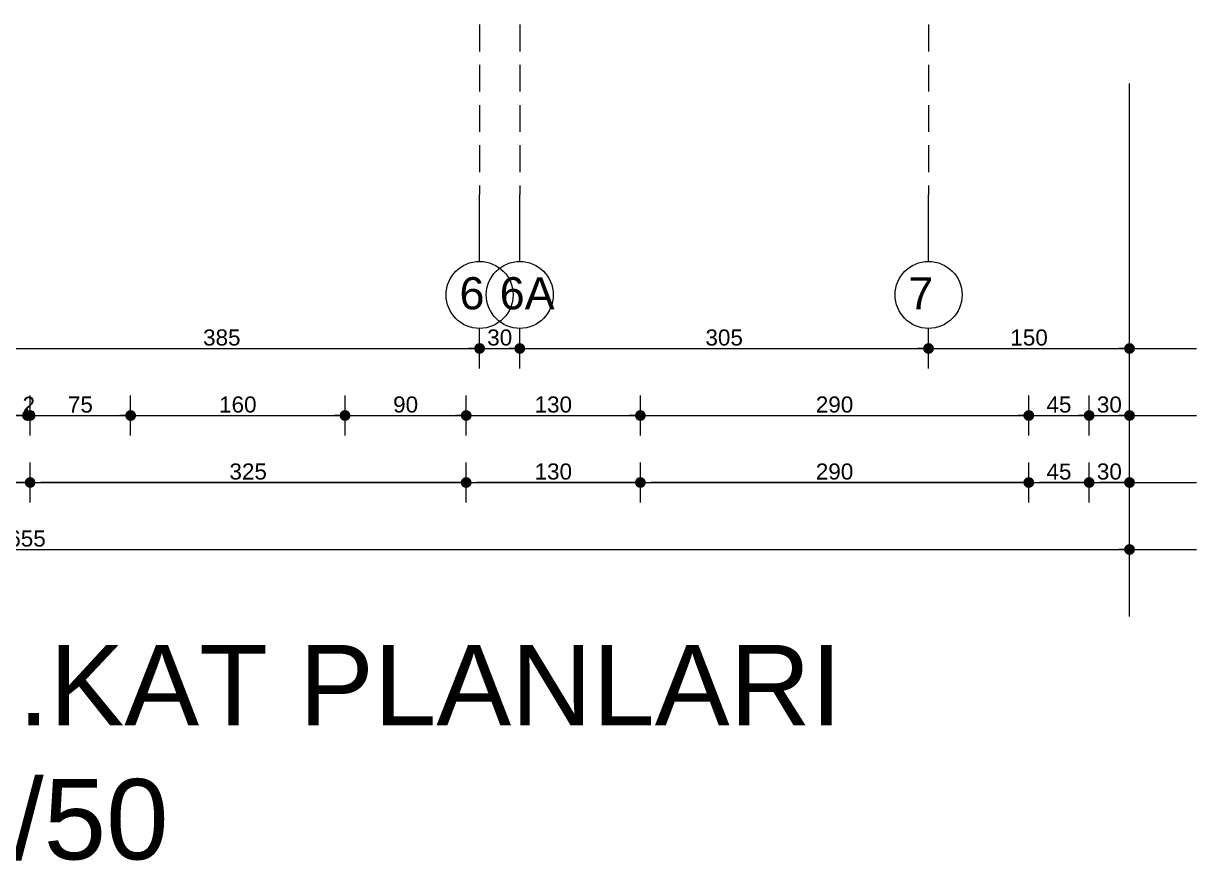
# Model space of a CAD drawing. Header units: millimetres. Extents: x 38129 to 72024, y -56282 to 16512.
# Drawn here: x 49119 to 49994, y -45777 to -45153 of the extents above; entities that cross this region are included whole.
import ezdxf

# ---------------------------------------------------------------- set-up
doc = ezdxf.new("R2010")
doc.units = ezdxf.units.MM
doc.linetypes.add('HIDDEN', pattern=[0.375, 0.25, -0.125])
for name, color, linetype, lineweight in [('AKS', 55, 'HIDDEN', 0), ('DIŞÖLÇÜ', 37, 'Continuous', 0), ('mahal', 7, 'Continuous', 5)]:
    doc.layers.add(name, color=color, linetype=linetype, lineweight=lineweight)
doc.styles.add('icdisolcu_yazi', font='arial.ttf')
doc.styles.get("Standard").update_dxf_attribs({"font": 'arial.ttf'})
doc.dimstyles.new('İç Ölçü', dxfattribs={"dimtxt": 12, "dimasz": 8, "dimexe": 5, "dimexo": 0, "dimgap": 2, "dimtad": 1, "dimdec": 0, "dimzin": 12, "dimdsep": 46, "dimtxsty": 'icdisolcu_yazi', "dimblk": 'DOT', "dimcen": 8, "dimdle": 5, "dimclrd": 256, "dimclre": 256, "dimclrt": 7, "dimadec": 0, "dimazin": 3, "dimtfac": 1, "dimtdec": 0, "dimtix": 1, "dimtmove": 2, "dimatfit": 3, "dimldrblk": 'DOT', "dimfxl": 0, "dimtolj": 1, "dimtzin": 0, "dimlwd": -1, "dimlwe": -1, "dimarcsym": 0})

# ---------------------------------------------------------------- blocks, each defined once
blk = doc.blocks.new('_Dot')
at = {"color": 0, "lineweight": -2}
blk.add_line((-0.5, 0), (-1, 0), dxfattribs=at)
at = {"color": 0, "lineweight": 30, "const_width": 0.5}
blk.add_lwpolyline([(-0.25, 0, 1), (0.25, 0, 1)], format="xyb", close=True, dxfattribs=at)
blk = doc.blocks.new('*D1228')
at = {"layer": 'Defpoints', "color": 0, "lineweight": 120, "transparency": 16777216}
for p in [(49074.2, -45395.38), (49459, -45395.38), (49459, -45395.38)]:
    blk.add_point(p, dxfattribs=at)
at = {"layer": 'DIŞÖLÇÜ', "transparency": 16777216}
for p, q in [((49074.2, -45395.38), (49074.2, -45390.38)), ((49459, -45395.38), (49459, -45390.38))]:
    blk.add_line(p, q, dxfattribs=at)
at = {"layer": 'DIŞÖLÇÜ', "linetype": 'Continuous', "transparency": 16777216}
blk.add_line((49082.2, -45395.38), (49451, -45395.38), dxfattribs=at)
at = {"layer": 'DIŞÖLÇÜ', "transparency": 16777216, "xscale": 8, "yscale": 8, "zscale": 8, "rotation": 180}
blk.add_blockref('_Dot', (49074.2, -45395.38), dxfattribs=at)
at = {"layer": 'DIŞÖLÇÜ', "transparency": 16777216, "xscale": 8, "yscale": 8, "zscale": 8}
blk.add_blockref('_Dot', (49459, -45395.38), dxfattribs=at)
at = {"layer": 'DIŞÖLÇÜ', "color": 7, "transparency": 16777216, "insert": (49266.6, -45387.25), "char_height": 12, "attachment_point": 5, "style": 'icdisolcu_yazi'}
blk.add_mtext('\\A1;385', dxfattribs=at)
blk = doc.blocks.new('*D1229')
at = {"layer": 'Defpoints', "color": 0, "lineweight": 120, "transparency": 16777216}
for p in [(49489, -45395.38), (49794.09, -45395.38), (49794.09, -45395.38)]:
    blk.add_point(p, dxfattribs=at)
at = {"layer": 'DIŞÖLÇÜ', "transparency": 16777216}
for p, q in [((49489, -45395.38), (49489, -45390.38)), ((49794.09, -45395.38), (49794.09, -45390.38))]:
    blk.add_line(p, q, dxfattribs=at)
at = {"layer": 'DIŞÖLÇÜ', "linetype": 'Continuous', "transparency": 16777216}
blk.add_line((49497, -45395.38), (49786.09, -45395.38), dxfattribs=at)
at = {"layer": 'DIŞÖLÇÜ', "transparency": 16777216, "xscale": 8, "yscale": 8, "zscale": 8, "rotation": 180}
blk.add_blockref('_Dot', (49489, -45395.38), dxfattribs=at)
at = {"layer": 'DIŞÖLÇÜ', "transparency": 16777216, "xscale": 8, "yscale": 8, "zscale": 8}
blk.add_blockref('_Dot', (49794.09, -45395.38), dxfattribs=at)
at = {"layer": 'DIŞÖLÇÜ', "color": 7, "transparency": 16777216, "insert": (49641.54, -45387.25), "char_height": 12, "attachment_point": 5, "style": 'icdisolcu_yazi'}
blk.add_mtext('\\A1;305', dxfattribs=at)
blk = doc.blocks.new('*D1230')
at = {"layer": 'Defpoints', "color": 0, "lineweight": 120, "transparency": 16777216}
for p in [(49794.09, -45395.38), (49944.1, -45395.38), (49944.1, -45395.38)]:
    blk.add_point(p, dxfattribs=at)
at = {"layer": 'DIŞÖLÇÜ', "transparency": 16777216}
for p, q in [((49794.09, -45395.38), (49794.09, -45390.38)), ((49944.1, -45395.38), (49944.1, -45390.38))]:
    blk.add_line(p, q, dxfattribs=at)
at = {"layer": 'DIŞÖLÇÜ', "linetype": 'Continuous', "transparency": 16777216}
blk.add_line((49802.09, -45395.38), (49936.1, -45395.38), dxfattribs=at)
at = {"layer": 'DIŞÖLÇÜ', "transparency": 16777216, "xscale": 8, "yscale": 8, "zscale": 8, "rotation": 180}
blk.add_blockref('_Dot', (49794.09, -45395.38), dxfattribs=at)
at = {"layer": 'DIŞÖLÇÜ', "transparency": 16777216, "xscale": 8, "yscale": 8, "zscale": 8}
blk.add_blockref('_Dot', (49944.1, -45395.38), dxfattribs=at)
at = {"layer": 'DIŞÖLÇÜ', "color": 7, "transparency": 16777216, "insert": (49869.09, -45387.25), "char_height": 12, "attachment_point": 5, "style": 'icdisolcu_yazi'}
blk.add_mtext('\\A1;150', dxfattribs=at)
blk = doc.blocks.new('*D1240')
at = {"layer": 'Defpoints', "color": 0, "lineweight": 120, "transparency": 16777216}
for p in [(49121.54, -45445.38), (49123.56, -45445.38), (49123.56, -45445.38)]:
    blk.add_point(p, dxfattribs=at)
at = {"layer": 'DIŞÖLÇÜ', "transparency": 16777216}
for p, q in [((49121.54, -45445.38), (49121.54, -45440.38)), ((49123.56, -45445.38), (49123.56, -45440.38))]:
    blk.add_line(p, q, dxfattribs=at)
at = {"layer": 'DIŞÖLÇÜ', "linetype": 'Continuous', "transparency": 16777216}
for p, q in [((49113.54, -45445.38), (49105.54, -45445.38)), ((49121.54, -45445.38), (49123.56, -45445.38)), ((49131.56, -45445.38), (49139.56, -45445.38))]:
    blk.add_line(p, q, dxfattribs=at)
at = {"layer": 'DIŞÖLÇÜ', "transparency": 16777216, "xscale": 8, "yscale": 8, "zscale": 8}
blk.add_blockref('_Dot', (49121.54, -45445.38), dxfattribs=at)
at = {"layer": 'DIŞÖLÇÜ', "transparency": 16777216, "xscale": 8, "yscale": 8, "zscale": 8, "rotation": 180}
blk.add_blockref('_Dot', (49123.56, -45445.38), dxfattribs=at)
at = {"layer": 'DIŞÖLÇÜ', "color": 7, "transparency": 16777216, "insert": (49122.55, -45437.36), "char_height": 12, "attachment_point": 5, "style": 'icdisolcu_yazi'}
blk.add_mtext('\\A1;2', dxfattribs=at)
blk = doc.blocks.new('*D1241')
at = {"layer": 'Defpoints', "color": 0, "lineweight": 120, "transparency": 16777216}
for p in [(49123.56, -45445.38), (49198.56, -45445.38), (49198.56, -45445.38)]:
    blk.add_point(p, dxfattribs=at)
at = {"layer": 'DIŞÖLÇÜ', "transparency": 16777216}
for p, q in [((49123.56, -45445.38), (49123.56, -45440.38)), ((49198.56, -45445.38), (49198.56, -45440.38))]:
    blk.add_line(p, q, dxfattribs=at)
at = {"layer": 'DIŞÖLÇÜ', "linetype": 'Continuous', "transparency": 16777216}
blk.add_line((49131.56, -45445.38), (49190.56, -45445.38), dxfattribs=at)
at = {"layer": 'DIŞÖLÇÜ', "transparency": 16777216, "xscale": 8, "yscale": 8, "zscale": 8, "rotation": 180}
blk.add_blockref('_Dot', (49123.56, -45445.38), dxfattribs=at)
at = {"layer": 'DIŞÖLÇÜ', "transparency": 16777216, "xscale": 8, "yscale": 8, "zscale": 8}
blk.add_blockref('_Dot', (49198.56, -45445.38), dxfattribs=at)
at = {"layer": 'DIŞÖLÇÜ', "color": 7, "transparency": 16777216, "insert": (49161.06, -45437.28), "char_height": 12, "attachment_point": 5, "style": 'icdisolcu_yazi'}
blk.add_mtext('\\A1;75', dxfattribs=at)
blk = doc.blocks.new('*D1242')
at = {"layer": 'Defpoints', "color": 0, "lineweight": 120, "transparency": 16777216}
for p in [(49198.56, -45445.38), (49358.56, -45445.38), (49358.56, -45445.38)]:
    blk.add_point(p, dxfattribs=at)
at = {"layer": 'DIŞÖLÇÜ', "transparency": 16777216}
for p, q in [((49198.56, -45445.38), (49198.56, -45440.38)), ((49358.56, -45445.38), (49358.56, -45440.38))]:
    blk.add_line(p, q, dxfattribs=at)
at = {"layer": 'DIŞÖLÇÜ', "linetype": 'Continuous', "transparency": 16777216}
blk.add_line((49206.56, -45445.38), (49350.56, -45445.38), dxfattribs=at)
at = {"layer": 'DIŞÖLÇÜ', "transparency": 16777216, "xscale": 8, "yscale": 8, "zscale": 8, "rotation": 180}
blk.add_blockref('_Dot', (49198.56, -45445.38), dxfattribs=at)
at = {"layer": 'DIŞÖLÇÜ', "transparency": 16777216, "xscale": 8, "yscale": 8, "zscale": 8}
blk.add_blockref('_Dot', (49358.56, -45445.38), dxfattribs=at)
at = {"layer": 'DIŞÖLÇÜ', "color": 7, "transparency": 16777216, "insert": (49278.56, -45437.25), "char_height": 12, "attachment_point": 5, "style": 'icdisolcu_yazi'}
blk.add_mtext('\\A1;160', dxfattribs=at)
blk = doc.blocks.new('*D1243')
at = {"layer": 'Defpoints', "color": 0, "lineweight": 120, "transparency": 16777216}
for p in [(49358.56, -45445.38), (49449, -45445.38), (49449, -45445.38)]:
    blk.add_point(p, dxfattribs=at)
at = {"layer": 'DIŞÖLÇÜ', "transparency": 16777216}
for p, q in [((49358.56, -45445.38), (49358.56, -45440.38)), ((49449, -45445.38), (49449, -45440.38))]:
    blk.add_line(p, q, dxfattribs=at)
at = {"layer": 'DIŞÖLÇÜ', "linetype": 'Continuous', "transparency": 16777216}
blk.add_line((49366.56, -45445.38), (49441, -45445.38), dxfattribs=at)
at = {"layer": 'DIŞÖLÇÜ', "transparency": 16777216, "xscale": 8, "yscale": 8, "zscale": 8, "rotation": 180}
blk.add_blockref('_Dot', (49358.56, -45445.38), dxfattribs=at)
at = {"layer": 'DIŞÖLÇÜ', "transparency": 16777216, "xscale": 8, "yscale": 8, "zscale": 8}
blk.add_blockref('_Dot', (49449, -45445.38), dxfattribs=at)
at = {"layer": 'DIŞÖLÇÜ', "color": 7, "transparency": 16777216, "insert": (49403.78, -45437.25), "char_height": 12, "attachment_point": 5, "style": 'icdisolcu_yazi'}
blk.add_mtext('\\A1;90', dxfattribs=at)
blk = doc.blocks.new('*D1244')
at = {"layer": 'Defpoints', "color": 0, "lineweight": 120, "transparency": 16777216}
for p in [(49449, -45445.38), (49578.99, -45445.38), (49578.99, -45445.38)]:
    blk.add_point(p, dxfattribs=at)
at = {"layer": 'DIŞÖLÇÜ', "transparency": 16777216}
for p, q in [((49449, -45445.38), (49449, -45440.38)), ((49578.99, -45445.38), (49578.99, -45440.38))]:
    blk.add_line(p, q, dxfattribs=at)
at = {"layer": 'DIŞÖLÇÜ', "linetype": 'Continuous', "transparency": 16777216}
blk.add_line((49457, -45445.38), (49570.99, -45445.38), dxfattribs=at)
at = {"layer": 'DIŞÖLÇÜ', "transparency": 16777216, "xscale": 8, "yscale": 8, "zscale": 8, "rotation": 180}
blk.add_blockref('_Dot', (49449, -45445.38), dxfattribs=at)
at = {"layer": 'DIŞÖLÇÜ', "transparency": 16777216, "xscale": 8, "yscale": 8, "zscale": 8}
blk.add_blockref('_Dot', (49578.99, -45445.38), dxfattribs=at)
at = {"layer": 'DIŞÖLÇÜ', "color": 7, "transparency": 16777216, "insert": (49514, -45437.25), "char_height": 12, "attachment_point": 5, "style": 'icdisolcu_yazi'}
blk.add_mtext('\\A1;130', dxfattribs=at)
blk = doc.blocks.new('*D1245')
at = {"layer": 'Defpoints', "color": 0, "lineweight": 120, "transparency": 16777216}
for p in [(49578.99, -45445.38), (49868.87, -45445.38), (49868.87, -45445.38)]:
    blk.add_point(p, dxfattribs=at)
at = {"layer": 'DIŞÖLÇÜ', "transparency": 16777216}
for p, q in [((49578.99, -45445.38), (49578.99, -45440.38)), ((49868.87, -45445.38), (49868.87, -45440.38))]:
    blk.add_line(p, q, dxfattribs=at)
at = {"layer": 'DIŞÖLÇÜ', "linetype": 'Continuous', "transparency": 16777216}
blk.add_line((49586.99, -45445.38), (49860.87, -45445.38), dxfattribs=at)
at = {"layer": 'DIŞÖLÇÜ', "transparency": 16777216, "xscale": 8, "yscale": 8, "zscale": 8, "rotation": 180}
blk.add_blockref('_Dot', (49578.99, -45445.38), dxfattribs=at)
at = {"layer": 'DIŞÖLÇÜ', "transparency": 16777216, "xscale": 8, "yscale": 8, "zscale": 8}
blk.add_blockref('_Dot', (49868.87, -45445.38), dxfattribs=at)
at = {"layer": 'DIŞÖLÇÜ', "color": 7, "transparency": 16777216, "insert": (49723.93, -45437.25), "char_height": 12, "attachment_point": 5, "style": 'icdisolcu_yazi'}
blk.add_mtext('\\A1;290', dxfattribs=at)
blk = doc.blocks.new('*D1246')
at = {"layer": 'Defpoints', "color": 0, "lineweight": 120, "transparency": 16777216}
for p in [(49868.87, -45445.38), (49913.97, -45445.38), (49913.97, -45445.38)]:
    blk.add_point(p, dxfattribs=at)
at = {"layer": 'DIŞÖLÇÜ', "transparency": 16777216}
for p, q in [((49868.87, -45445.38), (49868.87, -45440.38)), ((49913.97, -45445.38), (49913.97, -45440.38))]:
    blk.add_line(p, q, dxfattribs=at)
at = {"layer": 'DIŞÖLÇÜ', "linetype": 'Continuous', "transparency": 16777216}
blk.add_line((49876.87, -45445.38), (49905.97, -45445.38), dxfattribs=at)
at = {"layer": 'DIŞÖLÇÜ', "transparency": 16777216, "xscale": 8, "yscale": 8, "zscale": 8, "rotation": 180}
blk.add_blockref('_Dot', (49868.87, -45445.38), dxfattribs=at)
at = {"layer": 'DIŞÖLÇÜ', "transparency": 16777216, "xscale": 8, "yscale": 8, "zscale": 8}
blk.add_blockref('_Dot', (49913.97, -45445.38), dxfattribs=at)
at = {"layer": 'DIŞÖLÇÜ', "color": 7, "transparency": 16777216, "insert": (49891.42, -45437.28), "char_height": 12, "attachment_point": 5, "style": 'icdisolcu_yazi'}
blk.add_mtext('\\A1;45', dxfattribs=at)
blk = doc.blocks.new('*D1247')
at = {"layer": 'Defpoints', "color": 0, "lineweight": 120, "transparency": 16777216}
for p in [(49913.97, -45445.38), (49944.1, -45445.38), (49944.1, -45445.38)]:
    blk.add_point(p, dxfattribs=at)
at = {"layer": 'DIŞÖLÇÜ', "transparency": 16777216}
for p, q in [((49913.97, -45445.38), (49913.97, -45440.38)), ((49944.1, -45445.38), (49944.1, -45440.38))]:
    blk.add_line(p, q, dxfattribs=at)
at = {"layer": 'DIŞÖLÇÜ', "linetype": 'Continuous', "transparency": 16777216}
blk.add_line((49921.97, -45445.38), (49936.1, -45445.38), dxfattribs=at)
at = {"layer": 'DIŞÖLÇÜ', "transparency": 16777216, "xscale": 8, "yscale": 8, "zscale": 8, "rotation": 180}
blk.add_blockref('_Dot', (49913.97, -45445.38), dxfattribs=at)
at = {"layer": 'DIŞÖLÇÜ', "transparency": 16777216, "xscale": 8, "yscale": 8, "zscale": 8}
blk.add_blockref('_Dot', (49944.1, -45445.38), dxfattribs=at)
at = {"layer": 'DIŞÖLÇÜ', "color": 7, "transparency": 16777216, "insert": (49929.03, -45437.25), "char_height": 12, "attachment_point": 5, "style": 'icdisolcu_yazi'}
blk.add_mtext('\\A1;30', dxfattribs=at)
blk = doc.blocks.new('*D1248')
at = {"layer": 'Defpoints', "color": 0, "lineweight": 120, "transparency": 16777216}
for p in [(49913.97, -45495.38), (49913.97, -45495.38), (49944.1, -45495.38)]:
    blk.add_point(p, dxfattribs=at)
at = {"layer": 'DIŞÖLÇÜ', "transparency": 16777216}
for p, q in [((49913.97, -45495.38), (49913.97, -45490.38)), ((49944.1, -45495.38), (49944.1, -45490.38))]:
    blk.add_line(p, q, dxfattribs=at)
at = {"layer": 'DIŞÖLÇÜ', "linetype": 'Continuous', "transparency": 16777216}
blk.add_line((49936.1, -45495.38), (49921.97, -45495.38), dxfattribs=at)
at = {"layer": 'DIŞÖLÇÜ', "transparency": 16777216, "xscale": 8, "yscale": 8, "zscale": 8, "rotation": 180}
blk.add_blockref('_Dot', (49913.97, -45495.38), dxfattribs=at)
at = {"layer": 'DIŞÖLÇÜ', "transparency": 16777216, "xscale": 8, "yscale": 8, "zscale": 8}
blk.add_blockref('_Dot', (49944.1, -45495.38), dxfattribs=at)
at = {"layer": 'DIŞÖLÇÜ', "color": 7, "transparency": 16777216, "insert": (49929.03, -45487.25), "char_height": 12, "attachment_point": 5, "style": 'icdisolcu_yazi'}
blk.add_mtext('\\A1;30', dxfattribs=at)
blk = doc.blocks.new('*D1249')
at = {"layer": 'Defpoints', "color": 0, "lineweight": 120, "transparency": 16777216}
for p in [(49868.87, -45495.38), (49868.87, -45495.38), (49913.97, -45495.38)]:
    blk.add_point(p, dxfattribs=at)
at = {"layer": 'DIŞÖLÇÜ', "transparency": 16777216}
for p, q in [((49868.87, -45495.38), (49868.87, -45490.38)), ((49913.97, -45495.38), (49913.97, -45490.38))]:
    blk.add_line(p, q, dxfattribs=at)
at = {"layer": 'DIŞÖLÇÜ', "linetype": 'Continuous', "transparency": 16777216}
blk.add_line((49905.97, -45495.38), (49876.87, -45495.38), dxfattribs=at)
at = {"layer": 'DIŞÖLÇÜ', "transparency": 16777216, "xscale": 8, "yscale": 8, "zscale": 8, "rotation": 180}
blk.add_blockref('_Dot', (49868.87, -45495.38), dxfattribs=at)
at = {"layer": 'DIŞÖLÇÜ', "transparency": 16777216, "xscale": 8, "yscale": 8, "zscale": 8}
blk.add_blockref('_Dot', (49913.97, -45495.38), dxfattribs=at)
at = {"layer": 'DIŞÖLÇÜ', "color": 7, "transparency": 16777216, "insert": (49891.42, -45487.28), "char_height": 12, "attachment_point": 5, "style": 'icdisolcu_yazi'}
blk.add_mtext('\\A1;45', dxfattribs=at)
blk = doc.blocks.new('*D1250')
at = {"layer": 'Defpoints', "color": 0, "lineweight": 120, "transparency": 16777216}
for p in [(49578.99, -45495.38), (49578.99, -45495.38), (49868.87, -45495.38)]:
    blk.add_point(p, dxfattribs=at)
at = {"layer": 'DIŞÖLÇÜ', "transparency": 16777216}
for p, q in [((49578.99, -45495.38), (49578.99, -45490.38)), ((49868.87, -45495.38), (49868.87, -45490.38))]:
    blk.add_line(p, q, dxfattribs=at)
at = {"layer": 'DIŞÖLÇÜ', "linetype": 'Continuous', "transparency": 16777216}
blk.add_line((49860.87, -45495.38), (49586.99, -45495.38), dxfattribs=at)
at = {"layer": 'DIŞÖLÇÜ', "transparency": 16777216, "xscale": 8, "yscale": 8, "zscale": 8, "rotation": 180}
blk.add_blockref('_Dot', (49578.99, -45495.38), dxfattribs=at)
at = {"layer": 'DIŞÖLÇÜ', "transparency": 16777216, "xscale": 8, "yscale": 8, "zscale": 8}
blk.add_blockref('_Dot', (49868.87, -45495.38), dxfattribs=at)
at = {"layer": 'DIŞÖLÇÜ', "color": 7, "transparency": 16777216, "insert": (49723.93, -45487.25), "char_height": 12, "attachment_point": 5, "style": 'icdisolcu_yazi'}
blk.add_mtext('\\A1;290', dxfattribs=at)
blk = doc.blocks.new('*D1251')
at = {"layer": 'Defpoints', "color": 0, "lineweight": 120, "transparency": 16777216}
for p in [(49449, -45495.38), (49449, -45495.38), (49578.99, -45495.38)]:
    blk.add_point(p, dxfattribs=at)
at = {"layer": 'DIŞÖLÇÜ', "transparency": 16777216}
for p, q in [((49449, -45495.38), (49449, -45490.38)), ((49578.99, -45495.38), (49578.99, -45490.38))]:
    blk.add_line(p, q, dxfattribs=at)
at = {"layer": 'DIŞÖLÇÜ', "linetype": 'Continuous', "transparency": 16777216}
blk.add_line((49570.99, -45495.38), (49457, -45495.38), dxfattribs=at)
at = {"layer": 'DIŞÖLÇÜ', "transparency": 16777216, "xscale": 8, "yscale": 8, "zscale": 8, "rotation": 180}
blk.add_blockref('_Dot', (49449, -45495.38), dxfattribs=at)
at = {"layer": 'DIŞÖLÇÜ', "transparency": 16777216, "xscale": 8, "yscale": 8, "zscale": 8}
blk.add_blockref('_Dot', (49578.99, -45495.38), dxfattribs=at)
at = {"layer": 'DIŞÖLÇÜ', "color": 7, "transparency": 16777216, "insert": (49514, -45487.25), "char_height": 12, "attachment_point": 5, "style": 'icdisolcu_yazi'}
blk.add_mtext('\\A1;130', dxfattribs=at)
blk = doc.blocks.new('*D1252')
at = {"layer": 'Defpoints', "color": 0, "lineweight": 120, "transparency": 16777216}
for p in [(49123.56, -45495.38), (49123.56, -45495.38), (49449, -45495.38)]:
    blk.add_point(p, dxfattribs=at)
at = {"layer": 'DIŞÖLÇÜ', "transparency": 16777216}
for p, q in [((49123.56, -45495.38), (49123.56, -45490.38)), ((49449, -45495.38), (49449, -45490.38))]:
    blk.add_line(p, q, dxfattribs=at)
at = {"layer": 'DIŞÖLÇÜ', "linetype": 'Continuous', "transparency": 16777216}
blk.add_line((49441, -45495.38), (49131.56, -45495.38), dxfattribs=at)
at = {"layer": 'DIŞÖLÇÜ', "transparency": 16777216, "xscale": 8, "yscale": 8, "zscale": 8, "rotation": 180}
blk.add_blockref('_Dot', (49123.56, -45495.38), dxfattribs=at)
at = {"layer": 'DIŞÖLÇÜ', "transparency": 16777216, "xscale": 8, "yscale": 8, "zscale": 8}
blk.add_blockref('_Dot', (49449, -45495.38), dxfattribs=at)
at = {"layer": 'DIŞÖLÇÜ', "color": 7, "transparency": 16777216, "insert": (49286.28, -45487.25), "char_height": 12, "attachment_point": 5, "style": 'icdisolcu_yazi'}
blk.add_mtext('\\A1;325', dxfattribs=at)
blk = doc.blocks.new('*D1253')
at = {"layer": 'Defpoints', "color": 0, "lineweight": 120, "transparency": 16777216}
for p in [(48908.79, -45495.38), (48908.79, -45495.38), (49123.56, -45495.38)]:
    blk.add_point(p, dxfattribs=at)
at = {"layer": 'DIŞÖLÇÜ', "transparency": 16777216}
for p, q in [((48908.79, -45495.38), (48908.79, -45490.38)), ((49123.56, -45495.38), (49123.56, -45490.38))]:
    blk.add_line(p, q, dxfattribs=at)
at = {"layer": 'DIŞÖLÇÜ', "linetype": 'Continuous', "transparency": 16777216}
blk.add_line((49115.56, -45495.38), (48916.79, -45495.38), dxfattribs=at)
at = {"layer": 'DIŞÖLÇÜ', "transparency": 16777216, "xscale": 8, "yscale": 8, "zscale": 8, "rotation": 180}
blk.add_blockref('_Dot', (48908.79, -45495.38), dxfattribs=at)
at = {"layer": 'DIŞÖLÇÜ', "transparency": 16777216, "xscale": 8, "yscale": 8, "zscale": 8}
blk.add_blockref('_Dot', (49123.56, -45495.38), dxfattribs=at)
at = {"layer": 'DIŞÖLÇÜ', "color": 7, "transparency": 16777216, "insert": (49016.17, -45487.25), "char_height": 12, "attachment_point": 5, "style": 'icdisolcu_yazi'}
blk.add_mtext('\\A1;215', dxfattribs=at)
blk = doc.blocks.new('*D1257')
at = {"layer": 'Defpoints', "color": 0, "lineweight": 120, "transparency": 16777216}
for p in [(48288.99, -45545.38), (49944.1, -45545.38), (49944.1, -45545.38)]:
    blk.add_point(p, dxfattribs=at)
at = {"layer": 'DIŞÖLÇÜ', "transparency": 16777216}
for p, q in [((48288.99, -45545.38), (48288.99, -45540.38)), ((49944.1, -45545.38), (49944.1, -45540.38))]:
    blk.add_line(p, q, dxfattribs=at)
at = {"layer": 'DIŞÖLÇÜ', "linetype": 'Continuous', "transparency": 16777216}
blk.add_line((48296.99, -45545.38), (49936.1, -45545.38), dxfattribs=at)
at = {"layer": 'DIŞÖLÇÜ', "transparency": 16777216, "xscale": 8, "yscale": 8, "zscale": 8, "rotation": 180}
blk.add_blockref('_Dot', (48288.99, -45545.38), dxfattribs=at)
at = {"layer": 'DIŞÖLÇÜ', "transparency": 16777216, "xscale": 8, "yscale": 8, "zscale": 8}
blk.add_blockref('_Dot', (49944.1, -45545.38), dxfattribs=at)
at = {"layer": 'DIŞÖLÇÜ', "color": 7, "transparency": 16777216, "insert": (49116.54, -45537.25), "char_height": 12, "attachment_point": 5, "style": 'icdisolcu_yazi'}
blk.add_mtext('\\A1;1655', dxfattribs=at)
blk = doc.blocks.new('*D1360')
at = {"layer": 'Defpoints', "color": 0, "lineweight": 120, "transparency": 16777216}
for p in [(49459, -45395.38), (49489, -45395.38), (49489, -45395.38)]:
    blk.add_point(p, dxfattribs=at)
at = {"layer": 'DIŞÖLÇÜ', "transparency": 16777216}
for p, q in [((49459, -45395.38), (49459, -45390.38)), ((49489, -45395.38), (49489, -45390.38))]:
    blk.add_line(p, q, dxfattribs=at)
at = {"layer": 'DIŞÖLÇÜ', "linetype": 'Continuous', "transparency": 16777216}
blk.add_line((49467, -45395.38), (49481, -45395.38), dxfattribs=at)
at = {"layer": 'DIŞÖLÇÜ', "transparency": 16777216, "xscale": 8, "yscale": 8, "zscale": 8, "rotation": 180}
blk.add_blockref('_Dot', (49459, -45395.38), dxfattribs=at)
at = {"layer": 'DIŞÖLÇÜ', "transparency": 16777216, "xscale": 8, "yscale": 8, "zscale": 8}
blk.add_blockref('_Dot', (49489, -45395.38), dxfattribs=at)
at = {"layer": 'DIŞÖLÇÜ', "color": 7, "transparency": 16777216, "insert": (49474, -45387.25), "char_height": 12, "attachment_point": 5, "style": 'icdisolcu_yazi'}
blk.add_mtext('\\A1;30', dxfattribs=at)

msp = doc.modelspace()

# ---------------------------------------------------------------- linework, layer by layer
at = {"layer": 'AKS', "ltscale": 80}
for p, q in [((49459, -42903.74), (49459, -45280.38)), ((49489, -42903.74), (49489, -45280.38)), ((49794.09, -42903.74), (49794.09, -45280.38))]:
    msp.add_line(p, q, dxfattribs=at)
at = {"layer": 'DIŞÖLÇÜ'}
for p, q in [((49944.1, -45595.38), (49944.1, -45197.6)), ((49459, -45330.38), (49459, -45280.38)), ((49459, -45330.38), (49459, -45280.38)), ((49489, -45330.38), (49489, -45280.38)), ((49489, -45330.38), (49489, -45280.38)), ((49794.09, -45330.38), (49794.09, -45280.38)), ((49794.09, -45330.38), (49794.09, -45280.38)), ((49459, -45410.38), (49459, -45380.38)), ((49489, -45410.38), (49489, -45380.38)), ((49794.09, -45410.38), (49794.09, -45380.38)), ((48238.99, -45395.38), (49994.1, -45395.38)), ((49123.56, -45460.38), (49123.56, -45430.38)), ((49198.56, -45460.38), (49198.56, -45430.38)), ((49358.56, -45460.38), (49358.56, -45430.38)), ((49449, -45460.38), (49449, -45430.38)), ((49578.99, -45460.38), (49578.99, -45430.38)), ((49868.87, -45460.38), (49868.87, -45430.38)), ((49913.97, -45460.38), (49913.97, -45430.38)), ((48238.99, -45445.38), (49994.1, -45445.38)), ((49123.56, -45510.38), (49123.56, -45480.38)), ((49449, -45510.38), (49449, -45480.38)), ((49578.99, -45510.38), (49578.99, -45480.38)), ((49868.87, -45510.38), (49868.87, -45480.38)), ((49913.97, -45510.38), (49913.97, -45480.38)), ((48238.99, -45495.38), (49994.1, -45495.38)), ((48238.99, -45545.38), (49994.1, -45545.38))]:
    msp.add_line(p, q, dxfattribs=at)
for centre in [(49459, -45355.38), (49489, -45355.38), (49794.09, -45355.38)]:
    msp.add_circle(centre, 25, dxfattribs=at)

# ---------------------------------------------------------------- texts
at = {"layer": 'DIŞÖLÇÜ', "char_height": 24, "width": 425.6226, "attachment_point": 1, "rotation": 0}
for s, insert in [('6', (49443.98, -45342.18)), ('6A', (49473.98, -45342.18)), ('7', (49779.07, -45342.18))]:
    msp.add_mtext(s, dxfattribs=dict(at, insert=insert))
at = {"layer": 'mahal', "insert": (48323.75, -45616.55), "char_height": 60, "attachment_point": 1}
msp.add_mtext_dynamic_manual_height_columns('\\pi157.42729;1.-2.-3.-4.-5.-6.-7.KAT PLANLARI\\P\\pi651.52688;Ö:1/50', width=1546.6145, gutter_width=12.5, heights=[0], dxfattribs=at)

# ---------------------------------------------------------------- dimensions: what is measured, and where the dimension line sits
at = {"layer": 'DIŞÖLÇÜ'}
for base, p1, p2, picture, middle in [((49459, -45395.38), (49074.2, -45395.38), (49459, -45395.38), '*D1228', (49266.6, -45387.25)), ((49489, -45395.38), (49459, -45395.38), (49489, -45395.38), '*D1360', (49474, -45387.25)), ((49794.09, -45395.38), (49489, -45395.38), (49794.09, -45395.38), '*D1229', (49641.54, -45387.25)), ((49944.1, -45395.38), (49794.09, -45395.38), (49944.1, -45395.38), '*D1230', (49869.09, -45387.25)), ((49123.56, -45445.38), (49121.54, -45445.38), (49123.56, -45445.38), '*D1240', (49122.55, -45437.36)), ((49198.56, -45445.38), (49123.56, -45445.38), (49198.56, -45445.38), '*D1241', (49161.06, -45437.28)), ((49358.56, -45445.38), (49198.56, -45445.38), (49358.56, -45445.38), '*D1242', (49278.56, -45437.25)), ((49449, -45445.38), (49358.56, -45445.38), (49449, -45445.38), '*D1243', (49403.78, -45437.25)), ((49578.99, -45445.38), (49449, -45445.38), (49578.99, -45445.38), '*D1244', (49514, -45437.25)), ((49868.87, -45445.38), (49578.99, -45445.38), (49868.87, -45445.38), '*D1245', (49723.93, -45437.25)), ((49913.97, -45445.38), (49868.87, -45445.38), (49913.97, -45445.38), '*D1246', (49891.42, -45437.28)), ((49944.1, -45445.38), (49913.97, -45445.38), (49944.1, -45445.38), '*D1247', (49929.03, -45437.25)), ((48908.79, -45495.38), (49123.56, -45495.38), (48908.79, -45495.38), '*D1253', (49016.17, -45487.25)), ((49123.56, -45495.38), (49449, -45495.38), (49123.56, -45495.38), '*D1252', (49286.28, -45487.25)), ((49449, -45495.38), (49578.99, -45495.38), (49449, -45495.38), '*D1251', (49514, -45487.25)), ((49578.99, -45495.38), (49868.87, -45495.38), (49578.99, -45495.38), '*D1250', (49723.93, -45487.25)), ((49868.87, -45495.38), (49913.97, -45495.38), (49868.87, -45495.38), '*D1249', (49891.42, -45487.28)), ((49913.97, -45495.38), (49944.1, -45495.38), (49913.97, -45495.38), '*D1248', (49929.03, -45487.25)), ((49944.1, -45545.38), (48288.99, -45545.38), (49944.1, -45545.38), '*D1257', (49116.54, -45537.25))]:
    dim = msp.add_linear_dim(base=base, p1=p1, p2=p2, dimstyle='İç Ölçü', dxfattribs=at)
    dim.commit()
    dim.dimension.update_dxf_attribs({"geometry": picture, "text_midpoint": middle})

doc.saveas('drawing.dxf')
